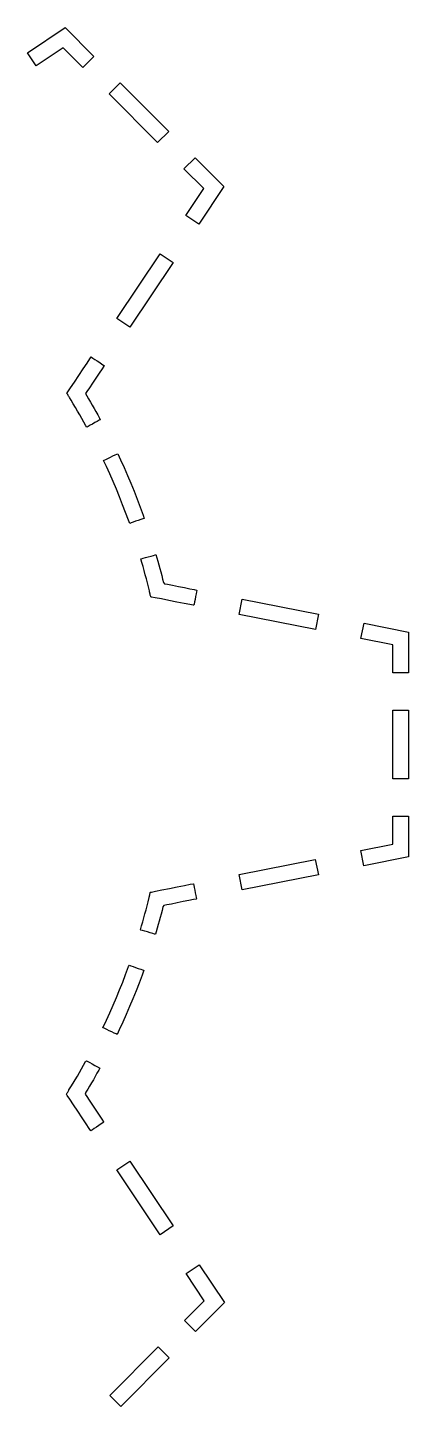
# Model space of a CAD drawing. Header units: metres. Extents: x 1626 to 2192, y 1756 to 2102.
# Drawn here: x 1696.36 to 1706.66, y 2017.49 to 2054.83 of the extents above; entities that cross this region are included whole.
import ezdxf

# ---------------------------------------------------------------- set-up
doc = ezdxf.new("R2010")
doc.units = ezdxf.units.M

msp = doc.modelspace()

# ---------------------------------------------------------------- linework, layer by layer
at = {"layer": 'COMPONENT0'}
for p, q in [((1696.36, 2054.149, 0), (1697.375, 2054.83, 0)), ((1697.375, 2054.83, 0), (1698.154, 2054.049, 0)), ((1696.596, 2053.797, 0), (1696.36, 2054.149, 0)), ((1697.322, 2054.284, 0), (1696.596, 2053.797, 0)), ((1697.854, 2053.75, 0), (1697.322, 2054.284, 0)), ((1698.154, 2054.049, 0), (1697.854, 2053.75, 0)), ((1698.567, 2053.035, 0), (1698.867, 2053.334, 0)), ((1698.867, 2053.334, 0), (1700.178, 2052.02, 0)), ((1699.878, 2051.721, 0), (1698.567, 2053.035, 0)), ((1700.178, 2052.02, 0), (1699.878, 2051.721, 0)), ((1700.591, 2051.006, 0), (1700.891, 2051.304, 0)), ((1701.125, 2050.471, 0), (1700.591, 2051.006, 0)), ((1700.891, 2051.304, 0), (1701.669, 2050.524, 0)), ((1700.638, 2049.742, 0), (1701.125, 2050.471, 0)), ((1701.669, 2050.524, 0), (1700.99, 2049.507, 0)), ((1700.99, 2049.507, 0), (1700.638, 2049.742, 0)), ((1698.777, 2046.953, 0), (1699.943, 2048.7, 0)), ((1700.295, 2048.465, 0), (1699.129, 2046.718, 0)), ((1699.943, 2048.7, 0), (1700.295, 2048.465, 0)), ((1699.129, 2046.718, 0), (1698.777, 2046.953, 0)), ((1697.97, 2045.744, 0), (1698.047, 2045.859, 0)), ((1698.047, 2045.859, 0), (1698.081, 2045.91, 0)), ((1698.081, 2045.91, 0), (1698.093, 2045.903, 0)), ((1698.093, 2045.903, 0), (1698.129, 2045.879, 0)), ((1698.129, 2045.879, 0), (1698.182, 2045.844, 0)), ((1698.182, 2045.844, 0), (1698.245, 2045.802, 0)), ((1698.245, 2045.802, 0), (1698.31, 2045.759, 0)), ((1698.31, 2045.759, 0), (1698.367, 2045.72, 0)), ((1697.626, 2045.229, 0), (1697.745, 2045.407, 0)), ((1697.745, 2045.407, 0), (1697.864, 2045.586, 0)), ((1697.864, 2045.586, 0), (1697.97, 2045.744, 0)), ((1698.298, 2045.473, 0), (1698.209, 2045.339, 0)), ((1698.373, 2045.585, 0), (1698.298, 2045.473, 0)), ((1698.367, 2045.72, 0), (1698.411, 2045.691, 0)), ((1698.421, 2045.658, 0), (1698.373, 2045.585, 0)), ((1698.411, 2045.691, 0), (1698.433, 2045.677, 0)), ((1698.433, 2045.677, 0), (1698.421, 2045.658, 0)), ((1697.451, 2044.966, 0), (1697.523, 2045.075, 0)), ((1697.523, 2045.075, 0), (1697.626, 2045.229, 0)), ((1698.031, 2045.072, 0), (1697.964, 2044.973, 0)), ((1698.116, 2045.2, 0), (1698.031, 2045.072, 0)), ((1698.209, 2045.339, 0), (1698.116, 2045.2, 0)), ((1697.423, 2044.925, 0), (1697.451, 2044.966, 0)), ((1697.426, 2044.921, 0), (1697.423, 2044.925, 0)), ((1697.433, 2044.909, 0), (1697.426, 2044.921, 0)), ((1697.444, 2044.892, 0), (1697.433, 2044.909, 0)), ((1697.456, 2044.871, 0), (1697.444, 2044.892, 0)), ((1697.469, 2044.85, 0), (1697.456, 2044.871, 0)), ((1697.481, 2044.831, 0), (1697.469, 2044.85, 0)), ((1697.49, 2044.817, 0), (1697.481, 2044.831, 0)), ((1697.494, 2044.81, 0), (1697.49, 2044.817, 0)), ((1697.539, 2044.737, 0), (1697.494, 2044.81, 0)), ((1697.597, 2044.639, 0), (1697.539, 2044.737, 0)), ((1697.656, 2044.542, 0), (1697.597, 2044.639, 0)), ((1697.964, 2044.973, 0), (1697.929, 2044.92, 0)), ((1697.929, 2044.92, 0), (1697.958, 2044.862, 0)), ((1697.958, 2044.862, 0), (1698.009, 2044.776, 0)), ((1698.009, 2044.776, 0), (1698.06, 2044.69, 0)), ((1698.06, 2044.69, 0), (1698.11, 2044.604, 0)), ((1697.713, 2044.443, 0), (1697.656, 2044.542, 0)), ((1697.77, 2044.345, 0), (1697.713, 2044.443, 0)), ((1697.827, 2044.246, 0), (1697.77, 2044.345, 0)), ((1698.11, 2044.604, 0), (1698.159, 2044.517, 0)), ((1698.159, 2044.517, 0), (1698.209, 2044.43, 0)), ((1698.209, 2044.43, 0), (1698.257, 2044.343, 0)), ((1698.257, 2044.343, 0), (1698.305, 2044.256, 0)), ((1697.882, 2044.147, 0), (1697.827, 2044.246, 0)), ((1697.937, 2044.047, 0), (1697.882, 2044.147, 0)), ((1697.964, 2044.014, 0), (1697.937, 2044.047, 0)), ((1697.996, 2044.031, 0), (1697.964, 2044.014, 0)), ((1698.049, 2044.06, 0), (1697.996, 2044.031, 0)), ((1698.113, 2044.095, 0), (1698.049, 2044.06, 0)), ((1698.182, 2044.133, 0), (1698.113, 2044.095, 0)), ((1698.245, 2044.167, 0), (1698.182, 2044.133, 0)), ((1698.296, 2044.195, 0), (1698.245, 2044.167, 0)), ((1698.325, 2044.211, 0), (1698.296, 2044.195, 0)), ((1698.305, 2044.256, 0), (1698.325, 2044.211, 0)), ((1698.431, 2043.117, 0), (1698.473, 2043.137, 0)), ((1698.473, 2043.137, 0), (1698.532, 2043.165, 0)), ((1698.532, 2043.165, 0), (1698.6, 2043.197, 0)), ((1698.6, 2043.197, 0), (1698.669, 2043.23, 0)), ((1698.669, 2043.23, 0), (1698.731, 2043.259, 0)), ((1698.731, 2043.259, 0), (1698.776, 2043.28, 0)), ((1698.776, 2043.28, 0), (1698.798, 2043.291, 0)), ((1698.798, 2043.291, 0), (1698.876, 2043.124, 0)), ((1698.416, 2043.11, 0), (1698.431, 2043.117, 0)), ((1698.492, 2042.947, 0), (1698.416, 2043.11, 0)), ((1698.585, 2042.742, 0), (1698.492, 2042.947, 0)), ((1698.876, 2043.124, 0), (1698.971, 2042.914, 0)), ((1698.971, 2042.914, 0), (1699.064, 2042.703, 0)), ((1698.675, 2042.535, 0), (1698.585, 2042.742, 0)), ((1698.763, 2042.328, 0), (1698.675, 2042.535, 0)), ((1699.064, 2042.703, 0), (1699.154, 2042.49, 0)), ((1699.154, 2042.49, 0), (1699.242, 2042.276, 0)), ((1698.849, 2042.119, 0), (1698.763, 2042.328, 0)), ((1698.931, 2041.909, 0), (1698.849, 2042.119, 0)), ((1699.242, 2042.276, 0), (1699.326, 2042.061, 0)), ((1699.326, 2042.061, 0), (1699.408, 2041.846, 0)), ((1699.011, 2041.698, 0), (1698.931, 2041.909, 0)), ((1699.088, 2041.487, 0), (1699.011, 2041.698, 0)), ((1699.408, 2041.846, 0), (1699.487, 2041.629, 0)), ((1699.125, 2041.404, 0), (1699.088, 2041.487, 0)), ((1699.158, 2041.416, 0), (1699.125, 2041.404, 0)), ((1699.213, 2041.435, 0), (1699.158, 2041.416, 0)), ((1699.282, 2041.46, 0), (1699.213, 2041.435, 0)), ((1699.355, 2041.485, 0), (1699.282, 2041.46, 0)), ((1699.423, 2041.509, 0), (1699.355, 2041.485, 0)), ((1699.478, 2041.529, 0), (1699.423, 2041.509, 0)), ((1699.512, 2041.54, 0), (1699.478, 2041.529, 0)), ((1699.487, 2041.629, 0), (1699.512, 2041.54, 0)), ((1699.699, 2040.519, 0), (1699.765, 2040.537, 0)), ((1699.765, 2040.537, 0), (1699.812, 2040.551, 0)), ((1699.812, 2040.551, 0), (1699.833, 2040.557, 0)), ((1699.833, 2040.557, 0), (1699.858, 2040.474, 0)), ((1699.427, 2040.44, 0), (1699.444, 2040.445, 0)), ((1699.454, 2040.344, 0), (1699.427, 2040.44, 0)), ((1699.444, 2040.445, 0), (1699.489, 2040.458, 0)), ((1699.485, 2040.235, 0), (1699.454, 2040.344, 0)), ((1699.515, 2040.125, 0), (1699.485, 2040.235, 0)), ((1699.489, 2040.458, 0), (1699.552, 2040.476, 0)), ((1699.552, 2040.476, 0), (1699.626, 2040.497, 0)), ((1699.626, 2040.497, 0), (1699.699, 2040.519, 0)), ((1699.858, 2040.474, 0), (1699.884, 2040.378, 0)), ((1699.884, 2040.378, 0), (1699.911, 2040.282, 0)), ((1699.911, 2040.282, 0), (1699.937, 2040.186, 0)), ((1699.937, 2040.186, 0), (1699.962, 2040.09, 0)), ((1699.544, 2040.015, 0), (1699.515, 2040.125, 0)), ((1699.573, 2039.905, 0), (1699.544, 2040.015, 0)), ((1699.601, 2039.794, 0), (1699.573, 2039.905, 0)), ((1699.628, 2039.684, 0), (1699.601, 2039.794, 0)), ((1699.962, 2040.09, 0), (1699.987, 2039.993, 0)), ((1699.987, 2039.993, 0), (1700.012, 2039.896, 0)), ((1700.012, 2039.896, 0), (1700.035, 2039.8, 0)), ((1700.035, 2039.8, 0), (1700.063, 2039.771, 0)), ((1699.654, 2039.574, 0), (1699.628, 2039.684, 0)), ((1699.662, 2039.543, 0), (1699.654, 2039.574, 0)), ((1699.665, 2039.53, 0), (1699.662, 2039.543, 0)), ((1699.669, 2039.511, 0), (1699.665, 2039.53, 0)), ((1699.675, 2039.487, 0), (1699.669, 2039.511, 0)), ((1699.68, 2039.463, 0), (1699.675, 2039.487, 0)), ((1699.686, 2039.441, 0), (1699.68, 2039.463, 0)), ((1699.69, 2039.424, 0), (1699.686, 2039.441, 0)), ((1699.692, 2039.414, 0), (1699.69, 2039.424, 0)), ((1699.712, 2039.41, 0), (1699.692, 2039.414, 0)), ((1699.813, 2039.389, 0), (1699.712, 2039.41, 0)), ((1700.063, 2039.771, 0), (1700.148, 2039.754, 0)), ((1700.148, 2039.754, 0), (1700.28, 2039.728, 0)), ((1700.28, 2039.728, 0), (1700.438, 2039.697, 0)), ((1700.438, 2039.697, 0), (1700.603, 2039.664, 0)), ((1700.603, 2039.664, 0), (1700.753, 2039.634, 0)), ((1700.753, 2039.634, 0), (1700.87, 2039.611, 0)), ((1700.87, 2039.611, 0), (1700.933, 2039.598, 0)), ((1700.904, 2039.423, 0), (1700.889, 2039.347, 0)), ((1700.918, 2039.495, 0), (1700.904, 2039.423, 0)), ((1700.93, 2039.554, 0), (1700.918, 2039.495, 0)), ((1700.937, 2039.59, 0), (1700.93, 2039.554, 0)), ((1700.933, 2039.598, 0), (1700.937, 2039.59, 0)), ((1699.978, 2039.357, 0), (1699.813, 2039.389, 0)), ((1700.18, 2039.316, 0), (1699.978, 2039.357, 0)), ((1700.394, 2039.274, 0), (1700.18, 2039.316, 0)), ((1700.593, 2039.234, 0), (1700.394, 2039.274, 0)), ((1700.752, 2039.203, 0), (1700.593, 2039.234, 0)), ((1700.843, 2039.185, 0), (1700.752, 2039.203, 0)), ((1700.857, 2039.187, 0), (1700.843, 2039.185, 0)), ((1700.864, 2039.219, 0), (1700.857, 2039.187, 0)), ((1700.875, 2039.276, 0), (1700.864, 2039.219, 0)), ((1700.889, 2039.347, 0), (1700.875, 2039.276, 0)), ((1702.087, 2038.938, 0), (1702.169, 2039.353, 0)), ((1702.169, 2039.353, 0), (1704.23, 2038.943, 0)), ((1704.148, 2038.528, 0), (1702.087, 2038.938, 0)), ((1704.23, 2038.943, 0), (1704.148, 2038.528, 0)), ((1705.378, 2038.284, 0), (1705.461, 2038.699, 0)), ((1705.461, 2038.699, 0), (1706.662, 2038.46, 0)), ((1706.238, 2038.113, 0), (1705.378, 2038.284, 0)), ((1706.662, 2038.46, 0), (1706.662, 2037.357, 0)), ((1706.238, 2037.357, 0), (1706.238, 2038.113, 0)), ((1706.662, 2037.357, 0), (1706.238, 2037.357, 0)), ((1706.238, 2034.487, 0), (1706.238, 2036.345, 0)), ((1706.238, 2036.345, 0), (1706.662, 2036.345, 0)), ((1706.662, 2036.345, 0), (1706.662, 2034.487, 0)), ((1706.662, 2034.487, 0), (1706.238, 2034.487, 0)), ((1706.238, 2032.719, 0), (1706.238, 2033.475, 0)), ((1706.238, 2033.475, 0), (1706.662, 2033.475, 0)), ((1706.662, 2033.475, 0), (1706.662, 2032.372, 0)), ((1705.377, 2032.548, 0), (1706.238, 2032.719, 0)), ((1705.459, 2032.133, 0), (1705.377, 2032.548, 0)), ((1706.662, 2032.372, 0), (1705.459, 2032.133, 0)), ((1702.08, 2031.893, 0), (1704.143, 2032.303, 0)), ((1704.143, 2032.303, 0), (1704.226, 2031.888, 0)), ((1700.41, 2031.561, 0), (1700.606, 2031.6, 0)), ((1700.606, 2031.6, 0), (1700.757, 2031.63, 0)), ((1700.757, 2031.63, 0), (1700.839, 2031.646, 0)), ((1700.839, 2031.646, 0), (1700.848, 2031.64, 0)), ((1700.848, 2031.64, 0), (1700.855, 2031.604, 0)), ((1700.855, 2031.604, 0), (1700.866, 2031.545, 0)), ((1702.162, 2031.477, 0), (1702.08, 2031.893, 0)), ((1704.226, 2031.888, 0), (1702.162, 2031.477, 0)), ((1699.62, 2031.16, 0), (1699.646, 2031.27, 0)), ((1699.646, 2031.27, 0), (1699.651, 2031.288, 0)), ((1699.651, 2031.288, 0), (1699.654, 2031.301, 0)), ((1699.654, 2031.301, 0), (1699.659, 2031.322, 0)), ((1699.659, 2031.322, 0), (1699.664, 2031.345, 0)), ((1699.664, 2031.345, 0), (1699.67, 2031.369, 0)), ((1699.67, 2031.369, 0), (1699.675, 2031.391, 0)), ((1699.675, 2031.391, 0), (1699.679, 2031.407, 0)), ((1699.679, 2031.407, 0), (1699.681, 2031.415, 0)), ((1699.681, 2031.415, 0), (1699.709, 2031.421, 0)), ((1699.709, 2031.421, 0), (1699.82, 2031.443, 0)), ((1699.82, 2031.443, 0), (1699.991, 2031.477, 0)), ((1699.991, 2031.477, 0), (1700.196, 2031.518, 0)), ((1700.196, 2031.518, 0), (1700.41, 2031.561, 0)), ((1700.726, 2031.192, 0), (1700.572, 2031.161, 0)), ((1700.848, 2031.216, 0), (1700.726, 2031.192, 0)), ((1700.919, 2031.23, 0), (1700.848, 2031.216, 0)), ((1700.866, 2031.545, 0), (1700.881, 2031.473, 0)), ((1700.881, 2031.473, 0), (1700.896, 2031.397, 0)), ((1700.896, 2031.397, 0), (1700.91, 2031.326, 0)), ((1700.91, 2031.326, 0), (1700.921, 2031.269, 0)), ((1700.928, 2031.237, 0), (1700.919, 2031.23, 0)), ((1700.921, 2031.269, 0), (1700.928, 2031.237, 0)), ((1699.506, 2030.722, 0), (1699.535, 2030.831, 0)), ((1699.535, 2030.831, 0), (1699.564, 2030.941, 0)), ((1699.564, 2030.941, 0), (1699.592, 2031.05, 0)), ((1699.592, 2031.05, 0), (1699.62, 2031.16, 0)), ((1699.972, 2030.825, 0), (1699.946, 2030.729, 0)), ((1699.996, 2030.921, 0), (1699.972, 2030.825, 0)), ((1700.02, 2031.017, 0), (1699.996, 2030.921, 0)), ((1700.044, 2031.056, 0), (1700.02, 2031.017, 0)), ((1700.123, 2031.072, 0), (1700.044, 2031.056, 0)), ((1700.25, 2031.097, 0), (1700.123, 2031.072, 0)), ((1700.407, 2031.128, 0), (1700.25, 2031.097, 0)), ((1700.572, 2031.161, 0), (1700.407, 2031.128, 0)), ((1699.414, 2030.396, 0), (1699.445, 2030.504, 0)), ((1699.445, 2030.504, 0), (1699.476, 2030.613, 0)), ((1699.476, 2030.613, 0), (1699.506, 2030.722, 0)), ((1699.868, 2030.442, 0), (1699.84, 2030.347, 0)), ((1699.894, 2030.538, 0), (1699.868, 2030.442, 0)), ((1699.921, 2030.633, 0), (1699.894, 2030.538, 0)), ((1699.946, 2030.729, 0), (1699.921, 2030.633, 0)), ((1699.427, 2030.392, 0), (1699.414, 2030.396, 0)), ((1699.468, 2030.379, 0), (1699.427, 2030.392, 0)), ((1699.53, 2030.361, 0), (1699.468, 2030.379, 0)), ((1699.603, 2030.34, 0), (1699.53, 2030.361, 0)), ((1699.677, 2030.318, 0), (1699.603, 2030.34, 0)), ((1699.744, 2030.299, 0), (1699.677, 2030.318, 0)), ((1699.794, 2030.284, 0), (1699.744, 2030.299, 0)), ((1699.819, 2030.277, 0), (1699.794, 2030.284, 0)), ((1699.84, 2030.347, 0), (1699.819, 2030.277, 0)), ((1699.013, 2029.191, 0), (1699.089, 2029.401, 0)), ((1699.089, 2029.401, 0), (1699.115, 2029.44, 0)), ((1699.115, 2029.44, 0), (1699.154, 2029.426, 0)), ((1699.154, 2029.426, 0), (1699.212, 2029.405, 0)), ((1699.212, 2029.405, 0), (1699.282, 2029.38, 0)), ((1699.282, 2029.38, 0), (1699.354, 2029.354, 0)), ((1699.354, 2029.354, 0), (1699.421, 2029.331, 0)), ((1699.421, 2029.331, 0), (1699.472, 2029.312, 0)), ((1698.85, 2028.774, 0), (1698.933, 2028.982, 0)), ((1698.933, 2028.982, 0), (1699.013, 2029.191, 0)), ((1699.377, 2028.958, 0), (1699.294, 2028.744, 0)), ((1699.457, 2029.172, 0), (1699.377, 2028.958, 0)), ((1699.5, 2029.302, 0), (1699.457, 2029.172, 0)), ((1699.472, 2029.312, 0), (1699.5, 2029.302, 0)), ((1698.765, 2028.566, 0), (1698.85, 2028.774, 0)), ((1699.294, 2028.744, 0), (1699.209, 2028.53, 0)), ((1698.587, 2028.154, 0), (1698.678, 2028.359, 0)), ((1698.678, 2028.359, 0), (1698.765, 2028.566, 0)), ((1699.12, 2028.318, 0), (1699.03, 2028.107, 0)), ((1699.209, 2028.53, 0), (1699.12, 2028.318, 0)), ((1698.399, 2027.747, 0), (1698.495, 2027.949, 0)), ((1698.495, 2027.949, 0), (1698.587, 2028.154, 0)), ((1698.936, 2027.897, 0), (1698.84, 2027.689, 0)), ((1699.03, 2028.107, 0), (1698.936, 2027.897, 0)), ((1698.41, 2027.742, 0), (1698.399, 2027.747, 0)), ((1698.447, 2027.724, 0), (1698.41, 2027.742, 0)), ((1698.503, 2027.698, 0), (1698.447, 2027.724, 0)), ((1698.569, 2027.666, 0), (1698.503, 2027.698, 0)), ((1698.639, 2027.632, 0), (1698.569, 2027.666, 0)), ((1698.702, 2027.602, 0), (1698.639, 2027.632, 0)), ((1698.752, 2027.579, 0), (1698.702, 2027.602, 0)), ((1698.779, 2027.566, 0), (1698.752, 2027.579, 0)), ((1698.84, 2027.689, 0), (1698.779, 2027.566, 0)), ((1697.819, 2026.634, 0), (1697.875, 2026.732, 0)), ((1697.875, 2026.732, 0), (1697.929, 2026.831, 0)), ((1697.929, 2026.831, 0), (1697.952, 2026.851, 0)), ((1697.952, 2026.851, 0), (1697.987, 2026.831, 0)), ((1697.987, 2026.831, 0), (1698.042, 2026.802, 0)), ((1698.042, 2026.802, 0), (1698.107, 2026.766, 0)), ((1698.107, 2026.766, 0), (1698.175, 2026.728, 0)), ((1698.175, 2026.728, 0), (1698.237, 2026.694, 0)), ((1697.591, 2026.243, 0), (1697.649, 2026.34, 0)), ((1697.649, 2026.34, 0), (1697.706, 2026.438, 0)), ((1697.706, 2026.438, 0), (1697.763, 2026.536, 0)), ((1697.763, 2026.536, 0), (1697.819, 2026.634, 0)), ((1698.139, 2026.34, 0), (1698.089, 2026.254, 0)), ((1698.188, 2026.426, 0), (1698.139, 2026.34, 0)), ((1698.236, 2026.512, 0), (1698.188, 2026.426, 0)), ((1698.284, 2026.598, 0), (1698.236, 2026.512, 0)), ((1698.237, 2026.694, 0), (1698.286, 2026.668, 0)), ((1698.312, 2026.653, 0), (1698.284, 2026.598, 0)), ((1698.286, 2026.668, 0), (1698.312, 2026.653, 0)), ((1697.412, 2025.951, 0), (1697.42, 2025.963, 0)), ((1697.42, 2025.963, 0), (1697.431, 2025.981, 0)), ((1697.431, 2025.981, 0), (1697.444, 2026.002, 0)), ((1697.444, 2026.002, 0), (1697.457, 2026.023, 0)), ((1697.457, 2026.023, 0), (1697.468, 2026.042, 0)), ((1697.468, 2026.042, 0), (1697.477, 2026.055, 0)), ((1697.477, 2026.055, 0), (1697.48, 2026.061, 0)), ((1697.48, 2026.061, 0), (1697.532, 2026.146, 0)), ((1697.532, 2026.146, 0), (1697.591, 2026.243, 0)), ((1697.937, 2025.998, 0), (1697.917, 2025.947, 0)), ((1697.988, 2026.083, 0), (1697.937, 2025.998, 0)), ((1698.039, 2026.168, 0), (1697.988, 2026.083, 0)), ((1698.089, 2026.254, 0), (1698.039, 2026.168, 0)), ((1697.409, 2025.946, 0), (1697.412, 2025.951, 0)), ((1697.431, 2025.914, 0), (1697.409, 2025.946, 0)), ((1697.499, 2025.812, 0), (1697.431, 2025.914, 0)), ((1697.599, 2025.661, 0), (1697.499, 2025.812, 0)), ((1697.717, 2025.484, 0), (1697.599, 2025.661, 0)), ((1697.917, 2025.947, 0), (1697.958, 2025.887, 0)), ((1697.958, 2025.887, 0), (1698.027, 2025.782, 0)), ((1698.027, 2025.782, 0), (1698.115, 2025.651, 0)), ((1698.115, 2025.651, 0), (1698.209, 2025.511, 0)), ((1697.838, 2025.303, 0), (1697.717, 2025.484, 0)), ((1697.947, 2025.14, 0), (1697.838, 2025.303, 0)), ((1698.209, 2025.511, 0), (1698.297, 2025.377, 0)), ((1698.297, 2025.377, 0), (1698.37, 2025.269, 0)), ((1698.37, 2025.269, 0), (1698.414, 2025.202, 0)), ((1698.029, 2025.017, 0), (1697.947, 2025.14, 0)), ((1698.069, 2024.957, 0), (1698.029, 2025.017, 0)), ((1698.079, 2024.96, 0), (1698.069, 2024.957, 0)), ((1698.113, 2024.982, 0), (1698.079, 2024.96, 0)), ((1698.165, 2025.017, 0), (1698.113, 2024.982, 0)), ((1698.227, 2025.058, 0), (1698.165, 2025.017, 0)), ((1698.291, 2025.101, 0), (1698.227, 2025.058, 0)), ((1698.35, 2025.141, 0), (1698.291, 2025.101, 0)), ((1698.396, 2025.171, 0), (1698.35, 2025.141, 0)), ((1698.421, 2025.188, 0), (1698.396, 2025.171, 0)), ((1698.414, 2025.202, 0), (1698.421, 2025.188, 0)), ((1698.774, 2023.901, 0), (1699.126, 2024.136, 0)), ((1699.126, 2024.136, 0), (1700.298, 2022.378, 0)), ((1699.946, 2022.143, 0), (1698.774, 2023.901, 0)), ((1700.298, 2022.378, 0), (1699.946, 2022.143, 0)), ((1700.649, 2021.09, 0), (1701.001, 2021.325, 0)), ((1701.001, 2021.325, 0), (1701.684, 2020.302, 0)), ((1701.139, 2020.355, 0), (1700.649, 2021.09, 0)), ((1700.606, 2019.821, 0), (1701.139, 2020.355, 0)), ((1701.684, 2020.302, 0), (1700.906, 2019.522, 0)), ((1700.906, 2019.522, 0), (1700.606, 2019.821, 0)), ((1698.582, 2017.791, 0), (1699.893, 2019.106, 0)), ((1699.893, 2019.106, 0), (1700.193, 2018.807, 0)), ((1700.193, 2018.807, 0), (1698.882, 2017.492, 0)), ((1698.882, 2017.492, 0), (1698.582, 2017.791, 0))]:
    msp.add_line(p, q, dxfattribs=at)

doc.saveas('drawing.dxf')
